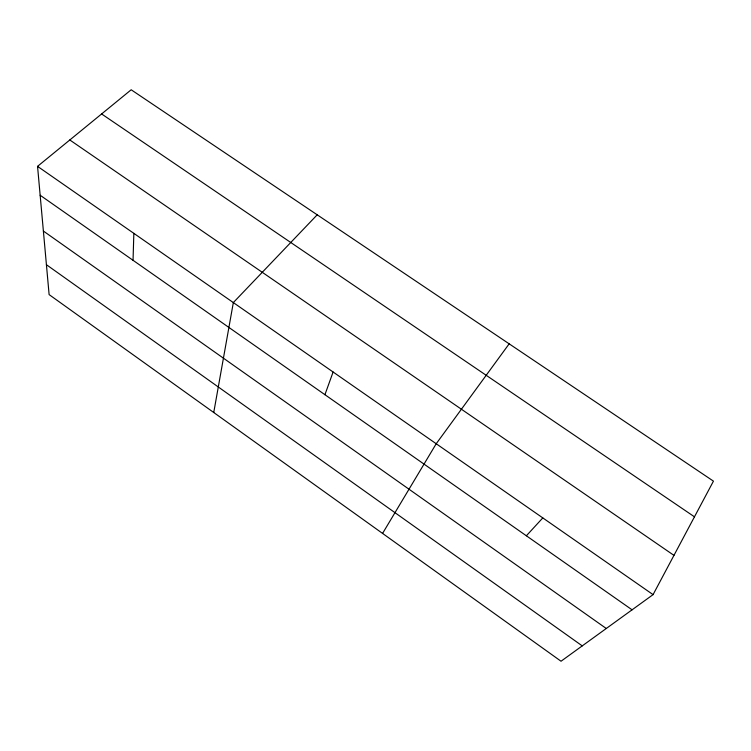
<?xml version="1.0" encoding="UTF-8"?>
<svg xmlns="http://www.w3.org/2000/svg" width="751" height="751" viewBox="0 0 751 751"><rect width="100%" height="100%" fill="white"/><g stroke="black" fill="none" stroke-linecap="round" stroke-linejoin="round"><path stroke-width="1.13" d="M133.04 260.297L133.847 233.354M213.744 412.515L233.336 302.578L317.213 214.805M324.93 394.697L333.106 372.008M653.07 594.632L713.45 481.138L131.181 89.773L37.55 166.356L49.115 294.608L561.035 661.227L653.07 594.632L37.55 166.356M382.569 533.417L436.209 443.747L509.169 343.827M526.357 535.782L542.804 517.908M101.61 113.955L694.468 516.819M69.805 139.968L673.957 555.365M40.15 195.241L632.079 609.821M43.38 231.045L606.273 628.493M46.412 264.699L582.241 645.888"/></g></svg>
